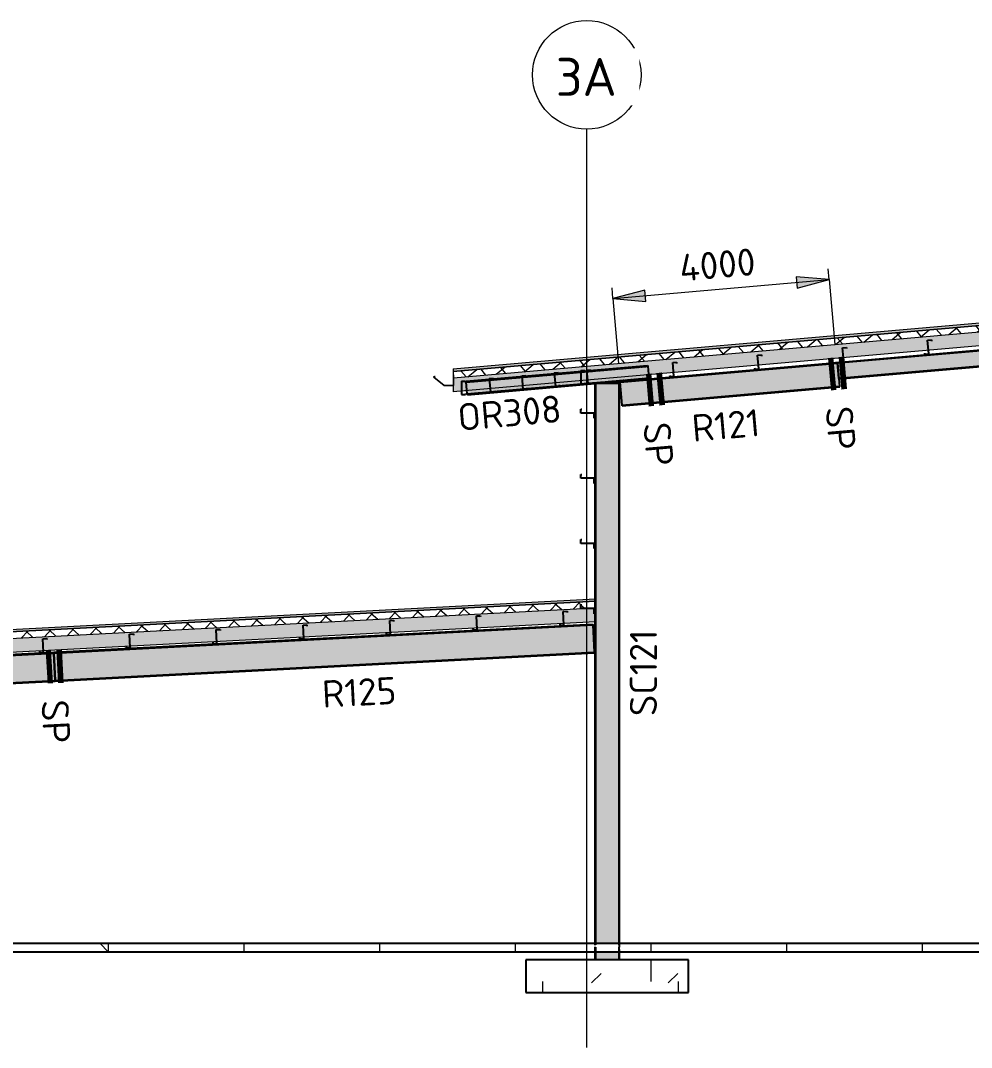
# Model space of a CAD drawing. Header units: millimetres. Extents: x 632 to 645312, y -3890 to 22200.
# Drawn here: x 108373 to 125893, y 3287 to 22200 of the extents above; entities that cross this region are included whole.
import ezdxf

# ---------------------------------------------------------------- set-up
doc = ezdxf.new("R2010")
doc.units = ezdxf.units.MM
doc.linetypes.add('Dash', pattern=[7, 5, -2])
doc.linetypes.add('Hidden Half', pattern=[3, 2, -1])
for name, color, linetype, lineweight in [('A-010-D_DIM', 211, 'Continuous', 13), ('A-010-D_DIM-200', 211, 'Continuous', 13), ('A-010-M_LINE', 90, 'Continuous', 13), ('A-230-H-FLOOR', 190, 'Continuous', 13), ('A-230-M_FLOOR', 192, 'Continuous', 13), ('A-270-M_ROOF', 132, 'Continuous', 13), ('S-160-M_FOUND', 171, 'Continuous', 13), ('S-160-MH_FOUND', 171, 'Hidden Half', 13), ('S-280-A_COLUMN', 171, 'Continuous', 18), ('S-280-A_STRUCT_FRAME', 2, 'Continuous', 18), ('S-280-M_COLUMN', 52, 'Continuous', 13), ('S-280-M_STRUCT_FRAME', 12, 'Continuous', 13), ('S-280-MH_COLUMN', 52, 'Hidden Half', 13), ('Z-000-T_TEXT', 131, 'Continuous', 25), ('Z-030-M_GRID', 191, 'Continuous', 13), ('Z-033_T_GRIDREF', 31, 'Continuous', 13), ('Z-230-A_LEVEL', 51, 'Continuous', 13)]:
    doc.layers.add(name, color=color, linetype=linetype, lineweight=lineweight)
doc.styles.add('ISOCPEUR_1', font='isocpeur.ttf', dxfattribs={"height": 700})
doc.styles.add('ISOCPEUR_2', font='isocpeur.ttf', dxfattribs={"height": 500})
doc.dimstyles.new('2_5___Arrow___Transparent', dxfattribs={"dimscale": 304.8, "dimtxt": 497.990588, "dimasz": 1.968504, "dimexe": 0.656168, "dimexo": 1.049869, "dimgap": 0.164042, "dimtad": 1, "dimdec": 0, "dimzin": 0, "dimdsep": 46, "dimtxsty": 'ISOCPEUR_2', "dimsah": 1, "dimcen": 0.09, "dimadec": 0, "dimazin": 0, "dimtfac": 1, "dimtdec": 4, "dimtix": 1, "dimtmove": 0, "dimatfit": 3, "dimfxl": 1, "dimtvp": 1, "dimtolj": 1, "dimtzin": 0, "dimlwd": 18, "dimlwe": 18, "dimarcsym": 2})

# ---------------------------------------------------------------- blocks, each defined once
blk = doc.blocks.new('Roofs 1 - Roofs 1-2640243-S6_501-SECTION A10')
at = {"layer": 'A-270-M_ROOF', "lineweight": 5, "transparency": 33554432}
h = blk.add_hatch(color=8, dxfattribs=at)
h.paths.add_polyline_path([(4535685, 15476), (4535855, 15476), (4535853, 15478), (4535685, 15478)])
h.paths.add_polyline_path([(4535677, 15479), (4535678, 15480), (4535485, 15629)])
for points in [[(4535672, 15478), (4535677, 15479), (4535485, 15629), (4535485, 15625)], [(4535848, 15478), (4535853, 15478), (4535853, 15674), (4535848, 15674), (4535848, 15483)], [(4535850, 15476), (4535855, 15476), (4535803, 15476)]]:
    blk.add_hatch(color=8, dxfattribs=at).paths.add_polyline_path(points)
at = {"layer": 'A-270-M_ROOF', "color": 53, "lineweight": 5}
for p, q in [((4535485, 15629), (4535480, 15628)), ((4535486, 15630), (4535481, 15630)), ((4535485, 15629), (4535677, 15479)), ((4535678, 15480), (4535486, 15630)), ((4535508, 15644), (4535488, 15640)), ((4535488, 15638), (4535510, 15642)), ((4535508, 15644), (4535503, 15644)), ((4535510, 15642), (4535505, 15642)), ((4535510, 15642), (4535508, 15644)), ((4535853, 15674), (4535848, 15674)), ((4535853, 15674), (4535850, 15674)), ((4535855, 15674), (4535853, 15674)), ((4535853, 15674), (4535853, 15478)), ((4535855, 15476), (4535855, 15674)), ((4535853, 15478), (4535685, 15478)), ((4535685, 15476), (4535855, 15476)), ((4535853, 15478), (4535848, 15478)), ((4535855, 15476), (4535850, 15476))]:
    blk.add_line(p, q, dxfattribs=at)
at = {"layer": 'A-270-M_ROOF', "color": 53, "lineweight": 5, "flags": 128}
for points in [[(4535488, 15640), (4535486, 15640), (4535485, 15639), (4535484, 15638), (4535483, 15636), (4535482, 15635), (4535483, 15633), (4535483, 15631), (4535484, 15630), (4535485, 15629)], [(4535486, 15630), (4535485, 15631), (4535485, 15632), (4535484, 15633), (4535484, 15634), (4535485, 15636), (4535485, 15637), (4535486, 15637), (4535487, 15638), (4535488, 15638)], [(4535677, 15479), (4535680, 15477), (4535682, 15477), (4535685, 15476)], [(4535685, 15478), (4535683, 15478), (4535680, 15479), (4535678, 15480)]]:
    blk.add_lwpolyline(points, dxfattribs=at)
blk = doc.blocks.new('25021-APA-ZZ-ZZ-M3-AR-000001_V3_rvt-2-S6_501-SECTION A10')
at = {"layer": 'A-270-M_ROOF', "transparency": 33554432}
for points in [[(4535846, 15738), (4558305, 17703), (4578096, 15971), (4578096, 16011), (4558305, 17743), (4535846, 15778)], [(4517230, 10391), (4538455, 11503), (4538455, 11543), (4517230, 10431)]]:
    blk.add_hatch(color=9, dxfattribs=at).paths.add_polyline_path(points)
at = {"layer": 'A-270-M_ROOF', "lineweight": 5}
h = blk.add_hatch(dxfattribs=at)
h.set_pattern_fill('FP_10', angle=-135, style=0, pattern_type=2)
h.set_pattern_definition([(40, (4556991.97, 1e-06), (-192.8363, 229.8133), []), (130, (4556991.97, 1e-06), (-229.8133, -192.8363), [])])
h.paths.add_polyline_path([(4535846, 15617), (4558305, 17582), (4578096, 15851), (4578096, 15971), (4558305, 17703), (4535846, 15738)])
at = {"layer": 'A-270-M_ROOF', "lineweight": 5, "transparency": 33554432}
for color, points in [(254, [(4535846, 15366), (4536099, 15388), (4536085, 15557), (4539427, 15849), (4539442, 15681), (4558305, 17331), (4578096, 15600), (4578096, 15851), (4558305, 17582), (4535846, 15617)]), (9, [(4535846, 15738), (4535846, 15778), (4535841, 15777), (4535841, 15738)]), (254, [(4535841, 15366), (4535846, 15366), (4535846, 15738), (4535841, 15737), (4535841, 15375)])]:
    blk.add_hatch(color=color, dxfattribs=at).paths.add_polyline_path(points)
at = {"layer": 'A-270-M_ROOF', "lineweight": 5}
h = blk.add_hatch(dxfattribs=at)
h.set_pattern_fill('FP_11', angle=225, style=0, pattern_type=2)
h.set_pattern_definition([(48, (4556991.97, 1e-06), (-222.9434, 200.7392), []), (138, (4556991.97, 1e-06), (-200.7392, -222.9434), [])])
h.paths.add_polyline_path([(4517230, 10270), (4538455, 11383), (4538455, 11503), (4517230, 10391)])
at = {"layer": 'A-270-M_ROOF', "lineweight": 5, "transparency": 33554432}
h = blk.add_hatch(color=254, dxfattribs=at)
h.paths.add_polyline_path([(4517399, 10029), (4517399, 10029), (4517398, 10091)])
h.paths.add_polyline_path([(4521111, 10224), (4538455, 11132), (4538455, 11383), (4517230, 10270), (4517230, 10231), (4517564, 10249), (4517680, 10249), (4521101, 10428), (4521101, 10413)])
at = {"layer": 'A-270-M_ROOF', "color": 53, "lineweight": 5}
for p, q in [((4558305, 17743), (4535846, 15778)), ((4558305, 17703), (4535846, 15738)), ((4535846, 15738), (4558305, 17703)), ((4535853, 15618), (4558305, 17582)), ((4535846, 15366), (4558305, 17331)), ((4535841, 15777), (4535846, 15778)), ((4535841, 15737), (4535846, 15738)), ((4535846, 15738), (4535841, 15737)), ((4535846, 15778), (4535846, 15738)), ((4535846, 15738), (4535846, 15366)), ((4535846, 15617), (4535853, 15618)), ((4535846, 15366), (4535841, 15366)), ((4538467, 11544), (4517230, 10431)), ((4538467, 11504), (4538467, 11544)), ((4538467, 11504), (4517230, 10391)), ((4517230, 10391), (4538467, 11504)), ((4517284, 10273), (4538467, 11383)), ((4538467, 11133), (4538467, 11504)), ((4517284, 10023), (4538467, 11133))]:
    blk.add_line(p, q, dxfattribs=at)
blk.add_blockref('Roofs 1 - Roofs 1-2640243-S6_501-SECTION A10', (0, 0), dxfattribs=at)
blk = doc.blocks.new('NRP_Framing-Steel-PFC - OR308 - 250PFC-4066803-S6_501-SECTION A10')
at = {"layer": 'S-280-M_STRUCT_FRAME', "linetype": 'Dash', "lineweight": 25}
for p, q in [((4536085, 15542), (4539428, 15834)), ((4538204, 15506), (4539448, 15615)), ((4536104, 15323), (4538202, 15506))]:
    blk.add_line(p, q, dxfattribs=at)
blk = doc.blocks.new('NRP_Framing-Steel-Purlin Z - P915 - EZ250-19-3998100-S6_501-SECTION A10')
at = {"layer": 'S-280-M_STRUCT_FRAME', "color": 92, "lineweight": 25}
for p, q in [((4537871, 11317), (4537942, 11321)), ((4537871, 11317), (4537942, 11321)), ((4537884, 11068), (4537871, 11317)), ((4537884, 11068), (4537871, 11317)), ((4537942, 11321), (4537943, 11300)), ((4537942, 11321), (4537943, 11300)), ((4537807, 11085), (4537808, 11064)), ((4537807, 11085), (4537808, 11064)), ((4537808, 11064), (4537884, 11068)), ((4537808, 11064), (4537884, 11068))]:
    blk.add_line(p, q, dxfattribs=at)
blk = doc.blocks.new('NRP_Framing-Steel-Purlin C - P946 - EC250-24-4066804-S6_501-SECTION A10')
at = {"layer": 'S-280-M_STRUCT_FRAME', "color": 1, "lineweight": 25}
for p, q in [((4535998, 15560), (4535998, 15310)), ((4535998, 15560), (4536071, 15560)), ((4536071, 15560), (4536071, 15536)), ((4536071, 15334), (4536071, 15310)), ((4535998, 15310), (4536071, 15310))]:
    blk.add_line(p, q, dxfattribs=at)
blk = doc.blocks.new('NRP_Framing-Steel-Purlin C - P946 - EC250-24-4066509-S6_501-SECTION A10')
at = {"layer": 'S-280-M_STRUCT_FRAME', "color": 1, "lineweight": 25}
for p, q in [((4538303, 15761), (4538376, 15767)), ((4538303, 15761), (4538325, 15512)), ((4538376, 15767), (4538378, 15743)), ((4538325, 15512), (4538397, 15518)), ((4538395, 15542), (4538397, 15518))]:
    blk.add_line(p, q, dxfattribs=at)
blk = doc.blocks.new('NRP_Framing-Steel-Purlin C - P946 - EC250-24-4066552-S6_501-SECTION A10')
at = {"layer": 'S-280-M_STRUCT_FRAME', "color": 1, "lineweight": 25}
for p, q in [((4537705, 15709), (4537778, 15715)), ((4537705, 15709), (4537727, 15460)), ((4537778, 15715), (4537780, 15691)), ((4537727, 15460), (4537800, 15466)), ((4537798, 15490), (4537800, 15466))]:
    blk.add_line(p, q, dxfattribs=at)
blk = doc.blocks.new('NRP_Framing-Steel-Purlin C - G946 - EC250-24-4082622-S6_501-SECTION A10')
at = {"layer": 'S-280-M_STRUCT_FRAME', "color": 1, "lineweight": 25}
for p, q in [((4538195, 15756), (4538195, 15506)), ((4538195, 15756), (4538268, 15756)), ((4538268, 15756), (4538268, 15732)), ((4538268, 15530), (4538268, 15506)), ((4538195, 15506), (4538268, 15506))]:
    blk.add_line(p, q, dxfattribs=at)
blk = doc.blocks.new('NRP_Framing-Steel-Purlin Z - G914 - EZ250-15-4131552-S6_501-SECTION A10')
at = {"layer": 'S-280-M_STRUCT_FRAME', "color": 150, "lineweight": 25}
for p, q in [((4538195, 15040), (4538215, 15040)), ((4538195, 14969), (4538195, 15040)), ((4538195, 15040), (4538215, 15040)), ((4538195, 14969), (4538195, 15040)), ((4538445, 14969), (4538195, 14969)), ((4538445, 14969), (4538195, 14969)), ((4538445, 14893), (4538445, 14969)), ((4538445, 14893), (4538445, 14969)), ((4538425, 14893), (4538445, 14893)), ((4538425, 14893), (4538445, 14893))]:
    blk.add_line(p, q, dxfattribs=at)
blk = doc.blocks.new('NRP_Foundation-Pad Footing Fibre _v2_ - PF1 - 3000 x 2400 x 600d-V17-S6_501-SECTION A10')
at = {"layer": 'S-160-M_FOUND'}
h = blk.add_hatch(dxfattribs=at)
h.set_pattern_fill('FP_13', color=256, style=0, pattern_type=2)
h.set_pattern_definition([(45, (4556992, 0), (-1414.214, 0), [750, -3000]), (45, (4557992, 1000), (-1414.214, 0), [750, -3000]), (45, (4558992, -300), (-1414.214, 0), [250, -2000]), (90, (4558991.97, 500), (-500, 500), [500, -2000]), (315, (4558992, 1000), (0, 2828.43), [500, -3000]), (0, (4557992, 1000), (2000, 2000), [300, -1000]), (0, (4555492, 2000), (2000, 2000), [300, -2000])])
h.paths.add_polyline_path([(4539803, 4300), (4540182, 4300), (4540182, 4900), (4537182, 4900), (4537182, 4300)])
at = {"layer": 'S-160-M_FOUND', "lineweight": 25}
for p, q in [((4540182, 4900), (4537182, 4900)), ((4537182, 4900), (4537182, 4300)), ((4540182, 4300), (4540182, 4900)), ((4537182, 4300), (4540182, 4300))]:
    blk.add_line(p, q, dxfattribs=at)
blk = doc.blocks.new('NRP_Framing-Steel-Purlin Z - P915 - EZ250-19-V20-S6_501-SECTION A10')
at = {"layer": 'S-280-M_STRUCT_FRAME', "color": 92, "lineweight": 25}
blk.add_line((4549312, 16598), (4549312, 16598), dxfattribs=at)
at = {"layer": 'S-280-M_STRUCT_FRAME', "color": 92, "linetype": 'Dash', "lineweight": 25}
blk.add_line((4549312, 16598), (4549312, 16598), dxfattribs=at)
blk = doc.blocks.new('NRP_Framing-Steel-Purlin Z - P915 - EZ250-19-V22-S6_501-SECTION A10')
at = {"layer": 'S-280-M_STRUCT_FRAME', "color": 92, "lineweight": 25}
for p, q in [((4549301, 16723), (4549371, 16729)), ((4549301, 16723), (4549371, 16729)), ((4549322, 16474), (4549301, 16723)), ((4549322, 16474), (4549301, 16723)), ((4549371, 16729), (4549373, 16708)), ((4549371, 16729), (4549373, 16708)), ((4549245, 16488), (4549247, 16467)), ((4549245, 16488), (4549247, 16467)), ((4549247, 16467), (4549322, 16474)), ((4549247, 16467), (4549322, 16474)), ((4549312, 16599), (4549312, 16599))]:
    blk.add_line(p, q, dxfattribs=at)
at = {"layer": 'S-280-M_STRUCT_FRAME', "color": 92, "linetype": 'Dash', "lineweight": 25}
blk.add_line((4549312, 16599), (4549312, 16599), dxfattribs=at)
blk = doc.blocks.new('Grid - NRP_Grid-Head-320187-S6_501-SECTION A10')
at = {"layer": 'Z-033_T_GRIDREF'}
blk.add_circle((4578305, 21200), 1000, dxfattribs=at)
blk = doc.blocks.new('DIMBLOCK6-S6_501-SECTION A10')
at = {"layer": 'A-010-D_DIM-200', "lineweight": 18}
for points in [[(123272, 17428), (122665, 17481), (122684, 17270)], [(119288, 17079), (119894, 17026), (119876, 17237)]]:
    blk.add_hatch(color=256, dxfattribs=at).paths.add_polyline_path(points)
for p, q in [((123272, 17428), (123255, 17627)), ((119288, 17079), (123272, 17428)), ((123272, 17428), (122665, 17481)), ((122665, 17481), (122684, 17270)), ((122684, 17270), (123272, 17428)), ((123272, 17428), (123377, 16231)), ((119288, 17079), (119270, 17278)), ((119876, 17237), (119288, 17079)), ((119894, 17026), (119876, 17237)), ((119288, 17079), (119894, 17026)), ((119288, 17079), (119392, 15883))]:
    blk.add_line(p, q, dxfattribs=at)
at = {"layer": 'A-010-D_DIM-200', "color": 0, "lineweight": 18, "insert": (120489, 17890), "char_height": 500, "width": 1758.29, "attachment_point": 1, "rotation": 5, "line_spacing_factor": 1.149209, "style": 'ISOCPEUR_2'}
blk.add_mtext('4000', dxfattribs=at)
blk = doc.blocks.new('NRP_Splice _v3_ - NRP_Splice-3209833-S6_501-SECTION A10')
at = {"layer": 'Z-000-T_TEXT', "lineweight": 70}
for p, q in [((4542798, 15990), (4542851, 15393)), ((4542798, 15990), (4542851, 15393)), ((4542998, 16008), (4543050, 15410)), ((4543050, 15410), (4542998, 16008))]:
    blk.add_line(p, q, dxfattribs=at)

msp = doc.modelspace()

# ---------------------------------------------------------------- hatches: boundary and pattern name
at = {"layer": 'A-230-H-FLOOR'}
h = msp.add_hatch(dxfattribs=at)
h.set_pattern_fill('FP_13', color=256, style=0, pattern_type=2)
h.set_pattern_definition([(45, (137491.2, 0), (-1414.214, 0), [750, -3000]), (45, (138491.2, 1000), (-1414.214, 0), [750, -3000]), (45, (139491.2, -300), (-1414.214, 0), [250, -2000]), (90, (139491.2, 500), (-500, 500), [500, -2000]), (315, (139491.2, 1000), (0, 2828.43), [500, -3000]), (0, (138491.2, 1000), (2000, 2000), [300, -1000]), (0, (135991.2, 2000), (2000, 2000), [300, -2000])])
h.paths.add_polyline_path([(158305.6, 5050), (158653.8, 5050), (158653.8, 5200), (99933.1, 5200), (99933.1, 5050), (156305.5, 5050)])
at = {"layer": 'S-280-M_COLUMN', "lineweight": 5}
h = msp.add_hatch(color=256, dxfattribs=at)
h.paths.add_polyline_path([(118953.8, 4900), (118966.5, 4900), (118966.5, 5050), (118953.8, 5050)])
h.paths.add_polyline_path([(118953.8, 5200), (118966.5, 5200), (118966.5, 15513.1), (118953.8, 15513.1), (118953.8, 10599.7)])
h = msp.add_hatch(color=256, dxfattribs=at)
h.paths.add_polyline_path([(118972.2, 4900), (118977.9, 4900), (118977.9, 5050), (118966.5, 5050), (118968.1, 4900)])
h.paths.add_polyline_path([(118966.5, 5200), (118977.9, 5200), (118977.9, 15513.1), (118966.5, 15513.1), (118966.5, 10599.7)])
h = msp.add_hatch(color=256, dxfattribs=at)
h.paths.add_polyline_path([(119383.5, 4900), (119383.5, 5050), (118977.9, 5050), (118977.9, 4900)])
h.paths.add_polyline_path([(118977.9, 5200), (119383.5, 5200), (119383.5, 15513.1), (118977.9, 15513.1), (118977.9, 10599.7)])
h = msp.add_hatch(color=256, dxfattribs=at)
h.paths.add_polyline_path([(119393.4, 4900), (119394.9, 4900), (119393.4, 5050), (119383.5, 5050), (119383.5, 4900), (119389.2, 4900)])
h.paths.add_polyline_path([(119394.9, 5200), (119394.9, 5200), (119393.4, 15513.1), (119383.5, 15513.1), (119383.5, 5200), (119393.4, 5200)])
h = msp.add_hatch(color=256, dxfattribs=at)
h.paths.add_polyline_path([(119394.9, 4900), (119407.6, 4900), (119407.6, 5050), (119394.9, 5050)])
h.paths.add_polyline_path([(119394.9, 5200), (119407.6, 5200), (119407.6, 15513.1), (119394.9, 15513.1), (119394.9, 10599.7)])
at = {"layer": 'S-280-M_STRUCT_FRAME', "lineweight": 5}
for points in [[(123427, 15894.2), (134819.5, 16890.9), (134818.6, 16901.1), (123426.1, 15904.4), (123426.7, 15897.9)], [(123451.7, 15611.7), (134844.2, 16608.4), (134819.5, 16890.9), (123427, 15894.2), (123427.2, 15891.7)], [(123452.6, 15601.6), (134845.1, 16598.3), (134844.2, 16608.4), (123451.7, 15611.7)], [(119418, 15541), (123426.7, 15891.7), (123425.6, 15904.4), (119416.9, 15553.6)], [(119455.3, 15114.2), (123464, 15464.9), (123426.7, 15891.7), (119418, 15541), (119438.4, 15307.6)], [(116584.5, 15541.7), (119927.7, 15834.2), (119926.4, 15849.2), (116583.2, 15556.7)], [(116603.6, 15322.6), (119946.9, 15615.1), (119927.7, 15834.2), (116584.5, 15541.7)], [(116604.9, 15307.6), (119948.2, 15600.1), (119946.9, 15615.1), (116603.6, 15322.6)], [(119456.4, 15101.6), (123465.1, 15452.3), (123464, 15464.9), (119455.3, 15114.2)], [(108986.3, 10549.4), (118913.7, 11069.7), (118912.9, 11085.3), (108985.5, 10565)], [(109012.6, 10048.3), (118939.9, 10568.6), (118913.7, 11069.7), (108986.3, 10549.4)], [(100483.4, 10103.8), (108985.9, 10549.4), (108985.1, 10565), (100378, 10111.6), (100378, 10111.1), (100388.2, 10111.7), (100483.4, 10112.2), (100483.4, 10104.5)], [(100378, 9595.8), (109012.2, 10048.3), (108985.5, 10549.4), (100511.5, 10104.5), (100511.5, 10097.7), (100430.9, 10093.4), (100430.9, 9829.5), (100513, 9829.7), (100513.1, 9813.7), (100378, 9805), (100378, 9674.6)], [(109013.4, 10032.7), (118940.8, 10553), (118939.9, 10568.6), (109012.6, 10048.3)], [(100378, 9580.2), (109013, 10032.7), (109012.2, 10048.3), (100378, 9595.8)]]:
    msp.add_hatch(color=256, dxfattribs=at).paths.add_polyline_path(points)

# ---------------------------------------------------------------- linework, layer by layer
at = {"layer": 'A-010-M_LINE', "lineweight": 25}
for p, q in [((123405.7, 15902.6), (123404.9, 15912.6)), ((119421, 15554), (119420.1, 15564))]:
    msp.add_line(p, q, dxfattribs=at)
at = {"layer": 'A-230-M_FLOOR', "lineweight": 25}
for p, q in [((158653.8, 5200), (99933.1, 5200)), ((99933.1, 5050), (158653.8, 5050))]:
    msp.add_line(p, q, dxfattribs=at)
at = {"layer": 'S-280-M_COLUMN', "lineweight": 25}
for p, q in [((118953.8, 15513.1), (118953.8, 5200)), ((118966.5, 15513.1), (118953.8, 15513.1)), ((118966.5, 15513.1), (118966.5, 5200)), ((118977.9, 15513.1), (118966.5, 15513.1)), ((119383.5, 15513.1), (118977.9, 15513.1)), ((119394.9, 15513.1), (119383.5, 15513.1)), ((119394.9, 15513.1), (119394.9, 5200)), ((119407.6, 15513.1), (119394.9, 15513.1)), ((119407.6, 5200), (119407.6, 15513.1)), ((118953.8, 5050), (118953.8, 4900)), ((118966.5, 5050), (118966.5, 4900)), ((119394.9, 5050), (119394.9, 4900)), ((119407.6, 4900), (119407.6, 5050))]:
    msp.add_line(p, q, dxfattribs=at)
at = {"layer": 'S-280-M_STRUCT_FRAME', "lineweight": 25}
for p, q in [((123426.1, 15904.4), (134818.6, 16901.1)), ((123427, 15894.2), (134819.5, 16890.9)), ((123451.7, 15611.7), (134844.2, 16608.4)), ((123452.6, 15601.6), (134845.1, 16598.3)), ((119416.9, 15553.6), (123425.6, 15904.4)), ((119418, 15541), (123426.7, 15891.7)), ((123425.6, 15904.4), (123426.7, 15891.7)), ((123427, 15894.2), (123426.1, 15904.4)), ((123426.7, 15891.7), (123464, 15464.9)), ((123451.7, 15611.7), (123427, 15894.2)), ((116583.2, 15556.7), (119926.4, 15849.2)), ((116584.5, 15541.7), (119927.7, 15834.2)), ((119926.4, 15849.2), (119927.7, 15834.2)), ((119927.7, 15834.2), (119946.9, 15615.1)), ((116584.5, 15541.7), (116583.2, 15556.7)), ((116603.6, 15322.6), (116584.5, 15541.7)), ((116604.9, 15307.6), (118953.8, 15513.1)), ((118702.9, 15506.2), (119946.9, 15615.1)), ((118954.4, 15513.2), (119416.9, 15553.6)), ((119418, 15541), (119416.9, 15553.6)), ((119455.3, 15114.2), (119418, 15541)), ((119946.9, 15615.1), (119948.2, 15600.1)), ((123452.6, 15601.6), (123451.7, 15611.7)), ((116603.6, 15322.6), (118701.7, 15506.1)), ((116604.9, 15307.6), (116603.6, 15322.6)), ((119455.3, 15114.2), (123464, 15464.9)), ((119456.4, 15101.6), (123465.1, 15452.3)), ((123464, 15464.9), (123465.1, 15452.3)), ((119456.4, 15101.6), (119455.3, 15114.2)), ((108985.5, 10565), (118912.9, 11085.3)), ((108986.3, 10549.4), (118913.7, 11069.7)), ((118912.9, 11085.3), (118913.7, 11069.7)), ((118913.7, 11069.7), (118939.9, 10568.6)), ((100378, 10113.9), (108985.1, 10565)), ((100483.4, 10103.8), (108985.9, 10549.4)), ((108985.1, 10565), (108985.9, 10549.4)), ((108986.3, 10549.4), (108985.5, 10565)), ((108985.9, 10549.4), (109012.2, 10048.3)), ((109012.6, 10048.3), (108986.3, 10549.4)), ((109012.6, 10048.3), (118939.9, 10568.6)), ((109013.4, 10032.7), (118940.8, 10553)), ((118939.9, 10568.6), (118940.8, 10553)), ((100378, 9595.8), (109012.2, 10048.3)), ((100378, 9580.2), (109013, 10032.7)), ((109012.2, 10048.3), (109013, 10032.7)), ((109013.4, 10032.7), (109012.6, 10048.3))]:
    msp.add_line(p, q, dxfattribs=at)
at = {"layer": 'S-280-MH_COLUMN', "lineweight": 25}
for p, q in [((118953.8, 5200), (118953.8, 5050)), ((118966.5, 5200), (118966.5, 5050)), ((119394.9, 5200), (119394.9, 5050)), ((119407.6, 5050), (119407.6, 5200))]:
    msp.add_line(p, q, dxfattribs=at)
at = {"layer": 'Z-030-M_GRID'}
msp.add_line((118803.8, 3286.9), (118803.8, 20200), dxfattribs=at)
at = {"layer": 'Z-230-A_LEVEL'}
msp.add_line((91184.2, 5200), (161251.4, 5200), dxfattribs=at)

# ---------------------------------------------------------------- block references
at = {"color": 10, "lineweight": 5}
msp.add_blockref('25021-APA-ZZ-ZZ-M3-AR-000001_V3_rvt-2-S6_501-SECTION A10', (-4419500.8, 0), dxfattribs=at)
at = {"layer": 'S-160-MH_FOUND', "lineweight": 25}
msp.add_blockref('NRP_Foundation-Pad Footing Fibre _v2_ - PF1 - 3000 x 2400 x 600d-V17-S6_501-SECTION A10', (-4419500.8, 0), dxfattribs=at)
at = {"layer": 'S-280-M_STRUCT_FRAME', "color": 92, "linetype": 'Dash', "lineweight": 25}
for name, p in [('NRP_Framing-Steel-Purlin Z - P915 - EZ250-19-V22-S6_501-SECTION A10', (-4424217, -412.6)), ('NRP_Framing-Steel-Purlin Z - P915 - EZ250-19-V22-S6_501-SECTION A10', (-4425782.4, -549.6)), ('NRP_Framing-Steel-Purlin Z - P915 - EZ250-19-V20-S6_501-SECTION A10', (-4424217, -412.6)), ('NRP_Framing-Steel-Purlin Z - P915 - EZ250-19-V22-S6_501-SECTION A10', (-4428913.2, -823.5)), ('NRP_Framing-Steel-Purlin Z - P915 - EZ250-19-V22-S6_501-SECTION A10', (-4427347.8, -686.5)), ('NRP_Framing-Steel-Purlin Z - P915 - EZ250-19-V20-S6_501-SECTION A10', (-4427347.8, -686.5)), ('NRP_Framing-Steel-Purlin Z - P915 - EZ250-19-V20-S6_501-SECTION A10', (-4425782.4, -549.6)), ('NRP_Framing-Steel-Purlin Z - P915 - EZ250-19-V20-S6_501-SECTION A10', (-4428913.2, -823.5))]:
    msp.add_blockref(name, p, dxfattribs=at)
at = {"layer": 'S-280-M_STRUCT_FRAME', "linetype": 'Dash', "lineweight": 25}
msp.add_blockref('NRP_Framing-Steel-PFC - OR308 - 250PFC-4066803-S6_501-SECTION A10', (-4419500.8, 0), dxfattribs=at)
at = {"layer": 'S-280-M_STRUCT_FRAME', "color": 1, "lineweight": 25}
for name, p in [('NRP_Framing-Steel-Purlin C - P946 - EC250-24-4066552-S6_501-SECTION A10', (-4419500.8, 0)), ('NRP_Framing-Steel-Purlin C - G946 - EC250-24-4082622-S6_501-SECTION A10', (-4419500.8, 0)), ('NRP_Framing-Steel-Purlin C - P946 - EC250-24-4066509-S6_501-SECTION A10', (-4419500.8, 0)), ('NRP_Framing-Steel-Purlin C - P946 - EC250-24-4066804-S6_501-SECTION A10', (-4419500.8, 0)), ('NRP_Framing-Steel-Purlin C - P946 - EC250-24-4066552-S6_501-SECTION A10', (-4420696.2, -104.6)), ('NRP_Framing-Steel-Purlin C - P946 - EC250-24-4066552-S6_501-SECTION A10', (-4420098.5, -52.3))]:
    msp.add_blockref(name, p, dxfattribs=at)
at = {"layer": 'S-280-M_STRUCT_FRAME', "color": 150, "lineweight": 25}
for p in [(-4419500.8, 0), (-4419500.8, -1200), (-4419500.8, -2400), (-4419500.8, -3600)]:
    msp.add_blockref('NRP_Framing-Steel-Purlin Z - G914 - EZ250-15-4131552-S6_501-SECTION A10', p, dxfattribs=at)
at = {"layer": 'S-280-M_STRUCT_FRAME', "color": 92, "lineweight": 25}
for p in [(-4421098.6, -83.7), (-4419500.8, 0), (-4425892, -334.9), (-4424294.2, -251.2), (-4422696.4, -167.5), (-4429087.3, -502.4), (-4427489.8, -418.7)]:
    msp.add_blockref('NRP_Framing-Steel-Purlin Z - P915 - EZ250-19-3998100-S6_501-SECTION A10', p, dxfattribs=at)
at = {"layer": 'Z-000-T_TEXT', "lineweight": 70}
for p in [(-4419500.8, 0), (-4422858.2, -293.7)]:
    msp.add_blockref('NRP_Splice _v3_ - NRP_Splice-3209833-S6_501-SECTION A10', p, dxfattribs=at)
at = {"layer": 'Z-000-T_TEXT', "lineweight": 70, "rotation": 357.9999388524371}
msp.add_blockref('NRP_Splice _v3_ - NRP_Splice-3209833-S6_501-SECTION A10', (-4431705.1, 153158.9), dxfattribs=at)
at = {"layer": 'Z-033_T_GRIDREF'}
msp.add_blockref('Grid - NRP_Grid-Head-320187-S6_501-SECTION A10', (-4459500.8, 0), dxfattribs=at)

# ---------------------------------------------------------------- texts
at = {"layer": 'S-280-A_COLUMN', "lineweight": 13, "insert": (119598.4, 9388.7), "char_height": 500, "width": 1956.117, "attachment_point": 1, "rotation": 90, "style": 'ISOCPEUR_2'}
msp.add_mtext('SC121', dxfattribs=at)
at = {"layer": 'S-280-A_STRUCT_FRAME', "lineweight": 13, "char_height": 500, "attachment_point": 1, "style": 'ISOCPEUR_2'}
for s, insert, width, rotation in [('OR308', (116404.3, 15138.6), 2260.759, 5), ('R121', (120721.1, 14938.3), 1523.206, 5), ('R125', (113915.2, 10043.5), 1651.476, 2.99994)]:
    msp.add_mtext(s, dxfattribs=dict(at, insert=insert, width=width, rotation=rotation))
at = {"layer": 'Z-000-T_TEXT', "char_height": 500, "width": 962.025, "attachment_point": 1, "style": 'ISOCPEUR_2'}
for insert, rotation in [((123697.2, 15114.8), 275), ((120339.8, 14821), 275), ((109252.6, 9704.3), 272.99994)]:
    msp.add_mtext('SP', dxfattribs=dict(at, insert=insert, rotation=rotation))

# ---------------------------------------------------------------- dimensions: what is measured, and where the dimension line sits
at = {"layer": 'A-010-D_DIM', "lineweight": 18}
dim = msp.add_linear_dim(base=(123272.3, 17427.7), p1=(119420.1, 15564), p2=(123404.9, 15912.6), angle=5, dimstyle='2_5___Arrow___Transparent', override={"dimpost": '<>', "dimfxl": 4000}, dxfattribs=at)
dim.commit()
dim.dimension.update_dxf_attribs({"geometry": 'DIMBLOCK6-S6_501-SECTION A10', "text_midpoint": (121253.8, 17552.2)})

# ---------------------------------------------------------------- next in the draw order: texts
at = {"layer": 'Z-033_T_GRIDREF', "insert": (118234.6, 21512.1), "char_height": 700, "width": 1362.869, "attachment_point": 1, "style": 'ISOCPEUR_1', "bg_fill": 3, "box_fill_scale": 1.25, "bg_fill_color": 256, "bg_fill_true_color": 13158600, "bg_fill_transparency": 0}
msp.add_mtext('3A', dxfattribs=at)

doc.saveas('drawing.dxf')
